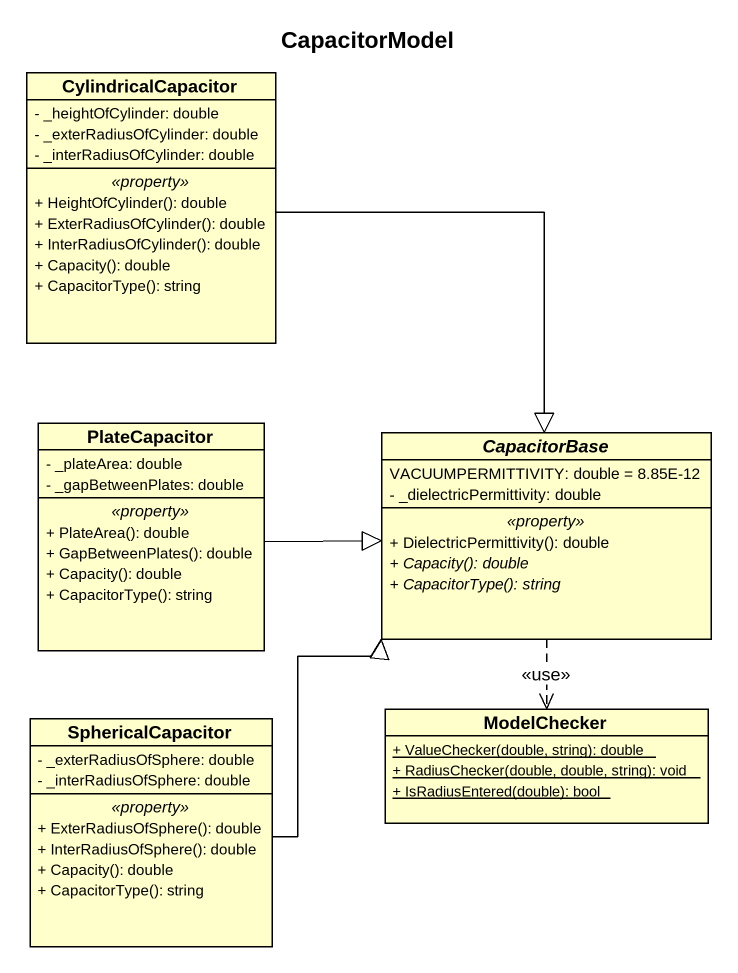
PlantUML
@startuml
title CapacitorModel
hide circle
hide empty members
skinparam classAttributeIconSize 0
class CylindricalCapacitor {
  - _heightOfCylinder: double
  - _exterRadiusOfCylinder: double
  - _interRadiusOfCylinder: double
  .. <<property>> ..
  + HeightOfCylinder(): double
  + ExterRadiusOfCylinder(): double
  + InterRadiusOfCylinder(): double
  + Capacity(): double
  + CapacitorType(): string
}
class PlateCapacitor {
  - _plateArea: double
  - _gapBetweenPlates: double
  .. <<property>> ..
  + PlateArea(): double
  + GapBetweenPlates(): double
  + Capacity(): double
  + CapacitorType(): string
}
abstract class CapacitorBase {
  VACUUMPERMITTIVITY: double = 8.85E-12
  - _dielectricPermittivity: double
  .. <<property>> ..
  + DielectricPermittivity(): double
  {abstract} + Capacity(): double
  {abstract} + CapacitorType(): string
}
class ModelChecker {
  {static} + ValueChecker(double, string): double
  {static} + RadiusChecker(double, double, string): void
  {static} + IsRadiusEntered(double): bool
}
class SphericalCapacitor {
  - _exterRadiusOfSphere: double
  - _interRadiusOfSphere: double
  .. <<property>> ..
  + ExterRadiusOfSphere(): double
  + InterRadiusOfSphere(): double
  + Capacity(): double
  + CapacitorType(): string
}
CylindricalCapacitor --|> CapacitorBase
PlateCapacitor -right-|> CapacitorBase
CapacitorBase ..> ModelChecker : <<use>>
SphericalCapacitor -up-|> CapacitorBase
@enduml
